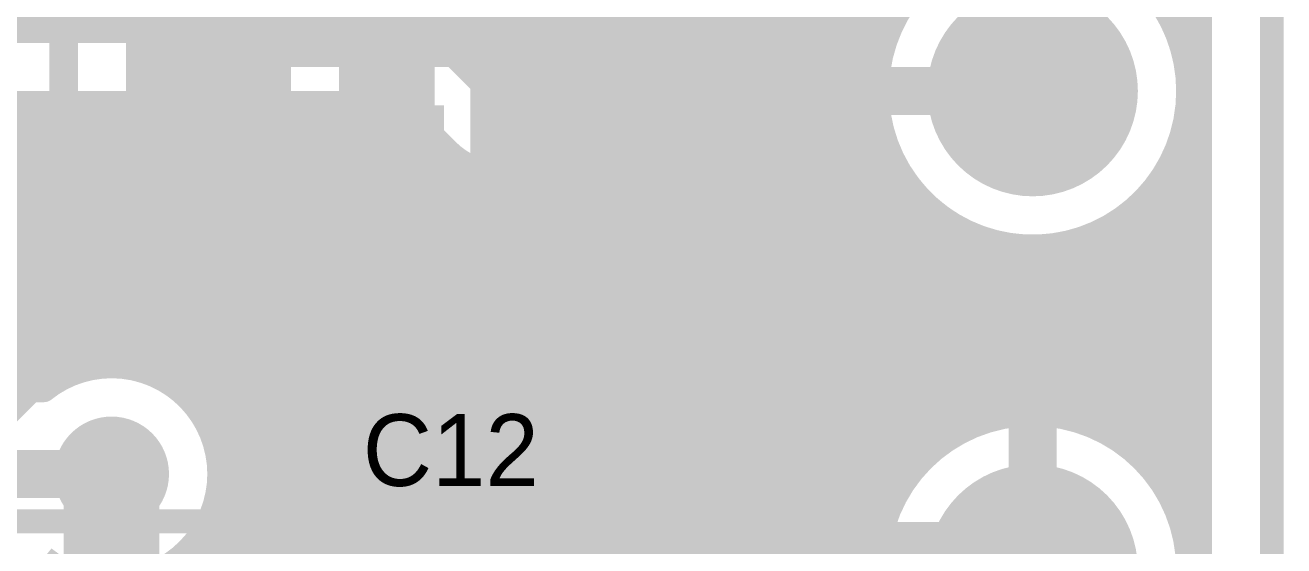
# Model space of a CAD drawing. Header units: millimetres. Extents: x 1.9 to 5.81, y 3 to 5.61.
# Drawn here: x 5.279 to 5.805, y 3.91 to 4.127 of the extents above; entities that cross this region are included whole.
import ezdxf

# ---------------------------------------------------------------- set-up
doc = ezdxf.new("R2010")
doc.units = ezdxf.units.MM
doc.header["$MEASUREMENT"] = 0
for name, color, linetype in [('BottomLayer', 5, 'Continuous'), ('BottomSolder', 6, 'Continuous'), ('KeepOutLayer', 6, 'Continuous'), ('MultiLayer', 9, 'Continuous'), ('TopLayer', 1, 'Continuous'), ('TopOverlay', 2, 'Continuous'), ('TopPaste', 8, 'Continuous'), ('TopSolder', 216, 'Continuous')]:
    doc.layers.add(name, color=color, linetype=linetype)

msp = doc.modelspace()

# ---------------------------------------------------------------- linework, layer by layer
at = {"layer": 'BottomLayer'}
for points, const_width in [([(5.77, 3.16423), (5.77, 5.43577)], 0.01), ([(5.77, 3.16423), (5.77, 5.43577)], 0.01), ([(5.76, 4.125), (5.76, 4.275)], 0.01), ([(5.12, 4.13), (5.45, 4.13)], 0.02), ([(5.45, 4.13), (5.48, 4.1)], 0.02), ([(5.75766, 4.13), (5.77, 4.13)], 0.01), ([(5.76185, 4.12), (5.77, 4.12)], 0.01), ([(5.76423, 4.11), (5.77, 4.11)], 0.01), ([(5.48, 4.1), (5.7, 4.1)], 0.02), ([(5.765, 4.1), (5.77, 4.1)], 0.01), ([(5.18182, 4.095), (5.4355, 4.095)], 0.01), ([(5.28, 3.975), (5.28, 4.095)], 0.01), ([(5.29, 3.97742), (5.29, 4.095)], 0.01), ([(5.3, 3.98243), (5.3, 4.095)], 0.01), ([(5.31, 3.98472), (5.31, 4.095)], 0.01), ([(5.32, 3.98472), (5.32, 4.095)], 0.01), ([(5.33, 3.98243), (5.33, 4.095)], 0.01), ([(5.34, 3.97742), (5.34, 4.095)], 0.01), ([(5.35, 3.96828), (5.35, 4.095)], 0.01), ([(5.36, 3.94), (5.36, 4.095)], 0.01), ([(5.37, 3.735), (5.37, 4.095)], 0.01), ([(5.38, 3.735), (5.38, 4.095)], 0.01), ([(5.39, 3.735), (5.39, 4.095)], 0.01), ([(5.4, 3.735), (5.4, 4.095)], 0.01), ([(5.41, 3.735), (5.41, 4.095)], 0.01), ([(5.42, 3.735), (5.42, 4.095)], 0.01), ([(5.43, 3.735), (5.43, 4.095)], 0.01), ([(5.4355, 4.095), (5.45521, 4.07529)], 0.01), ([(5.18362, 4.09), (5.4405, 4.09)], 0.01), ([(5.44, 3.735), (5.44, 4.0905)], 0.01), ([(5.76423, 4.09), (5.77, 4.09)], 0.01), ([(5.185, 4.08), (5.4505, 4.08)], 0.01), ([(5.45, 3.735), (5.45, 4.0805)], 0.01), ([(5.76185, 4.08), (5.77, 4.08)], 0.01), ([(5.76, 3.925), (5.76, 4.075)], 0.01), ([(5.185, 4.07), (5.46197, 4.07)], 0.01), ([(5.46, 3.735), (5.46, 4.07128)], 0.01), ([(5.75766, 4.07), (5.77, 4.07)], 0.01), ([(5.47, 3.735), (5.47, 4.06646)], 0.01), ([(5.48, 4.065), (5.64523, 4.065)], 0.01), ([(5.48, 3.735), (5.48, 4.065)], 0.01), ([(5.49, 3.735), (5.49, 4.065)], 0.01), ([(5.5, 3.735), (5.5, 4.065)], 0.01), ([(5.51, 3.735), (5.51, 4.065)], 0.01), ([(5.52, 3.735), (5.52, 4.065)], 0.01), ([(5.53, 3.735), (5.53, 4.065)], 0.01), ([(5.54, 3.735), (5.54, 4.065)], 0.01), ([(5.55, 3.735), (5.55, 4.065)], 0.01), ([(5.56, 3.735), (5.56, 4.065)], 0.01), ([(5.57, 3.735), (5.57, 4.065)], 0.01), ([(5.58, 3.735), (5.58, 4.065)], 0.01), ([(5.59, 3.735), (5.59, 4.065)], 0.01), ([(5.6, 3.735), (5.6, 4.065)], 0.01), ([(5.61, 3.735), (5.61, 4.065)], 0.01), ([(5.62, 3.735), (5.62, 4.065)], 0.01), ([(5.63, 3.735), (5.63, 4.065)], 0.01), ([(5.64, 3.925), (5.64, 4.065)], 0.01), ([(5.185, 4.06), (5.64877, 4.06)], 0.01), ([(5.65, 3.94153), (5.65, 4.05847)], 0.01), ([(5.75, 3.94153), (5.75, 4.05847)], 0.01), ([(5.75123, 4.06), (5.77, 4.06)], 0.01), ([(5.195, 4.05), (5.65847, 4.05)], 0.01), ([(5.66, 3.95123), (5.66, 4.04877)], 0.01), ([(5.74, 3.95123), (5.74, 4.04877)], 0.01), ([(5.74153, 4.05), (5.77, 4.05)], 0.01), ([(5.67, 3.95766), (5.67, 4.04234)], 0.01), ([(5.73, 3.95766), (5.73, 4.04234)], 0.01), ([(5.195, 4.04), (5.675, 4.04)], 0.01), ([(5.68, 3.96185), (5.68, 4.03815)], 0.01), ([(5.69, 3.96423), (5.69, 4.03577)], 0.01), ([(5.71, 3.96423), (5.71, 4.03577)], 0.01), ([(5.72, 3.96185), (5.72, 4.03815)], 0.01), ([(5.725, 4.04), (5.77, 4.04)], 0.01), ([(5.7, 3.965), (5.7, 4.035)], 0.01), ([(5.195, 4.03), (5.77, 4.03)], 0.01), ([(5.195, 4.02), (5.77, 4.02)], 0.01), ([(5.1995, 4.01), (5.77, 4.01)], 0.01), ([(5.2095, 4), (5.77, 4)], 0.01), ([(5.2195, 3.99), (5.77, 3.99)], 0.01), ([(5.2295, 3.98), (5.29438, 3.98)], 0.01), ([(5.33562, 3.98), (5.77, 3.98)], 0.01), ([(5.2345, 3.975), (5.28672, 3.975)], 0.01), ([(5.34854, 3.97), (5.77, 3.97)], 0.01), ([(5.7, 3.9), (5.7, 3.96)], 0.02), ([(5.35531, 3.96), (5.675, 3.96)], 0.01), ([(5.725, 3.96), (5.77, 3.96)], 0.01), ([(5.35887, 3.95), (5.65847, 3.95)], 0.01), ([(5.74153, 3.95), (5.77, 3.95)], 0.01), ([(5.22, 3.94), (5.315, 3.94)], 0.02), ([(5.36, 3.94), (5.64877, 3.94)], 0.01), ([(5.36, 3.735), (5.36, 3.94)], 0.01), ([(5.75123, 3.94), (5.77, 3.94)], 0.01), ([(5.35887, 3.93), (5.64234, 3.93)], 0.01), ([(5.75766, 3.93), (5.77, 3.93)], 0.01), ([(5.35531, 3.92), (5.63815, 3.92)], 0.01), ([(5.76185, 3.92), (5.77, 3.92)], 0.01), ([(5.34854, 3.91), (5.63577, 3.91)], 0.01), ([(5.35, 3.735), (5.35, 3.91172)], 0.01), ([(5.76423, 3.91), (5.77, 3.91)], 0.01)]:
    msp.add_lwpolyline(points, dxfattribs=dict(at, const_width=const_width))
at = {"layer": 'BottomLayer', "const_width": 0.01}
for points in [[(5.64523, 4.135, -0.749601), (5.765, 4.1)], [(5.765, 4.1, -0.749601), (5.64523, 4.065)], [(5.48, 4.065, -0.199364), (5.45521, 4.07529)], [(5.48, 4.065, -0.198912), (5.45525, 4.07525)], [(5.28672, 3.975, -0.630602), (5.36, 3.94)], [(5.36, 3.94, -0.630602), (5.28672, 3.905)]]:
    msp.add_lwpolyline(points, format="xyb", dxfattribs=at)
at = {"layer": 'BottomLayer'}
for points, const_width in [([(5.445, 4.13, 1), (5.455, 4.13, 1)], 0.01), ([(5.445, 4.13, 1), (5.455, 4.13, 1)], 0.01), ([(5.68, 4.1, 1), (5.72, 4.1, 1)], 0.04), ([(5.75516, 4.13, 1), (5.76016, 4.13, 1)], 0.005), ([(5.7675, 4.13, 1), (5.7725, 4.13, 1)], 0.005), ([(5.7575, 4.125, 1), (5.7625, 4.125, 1)], 0.005), ([(5.75935, 4.12, 1), (5.76435, 4.12, 1)], 0.005), ([(5.7675, 4.12, 1), (5.7725, 4.12, 1)], 0.005), ([(5.76173, 4.11, 1), (5.76673, 4.11, 1)], 0.005), ([(5.7675, 4.11, 1), (5.7725, 4.11, 1)], 0.005), ([(5.475, 4.1, 1), (5.485, 4.1, 1)], 0.01), ([(5.475, 4.1, 1), (5.485, 4.1, 1)], 0.01), ([(5.695, 4.1, 1), (5.705, 4.1, 1)], 0.01), ([(5.7625, 4.1, 1), (5.7675, 4.1, 1)], 0.005), ([(5.7625, 4.1, 1), (5.7675, 4.1, 1)], 0.005), ([(5.7625, 4.1, 1), (5.7675, 4.1, 1)], 0.005), ([(5.7675, 4.1, 1), (5.7725, 4.1, 1)], 0.005), ([(5.2775, 4.095, 1), (5.2825, 4.095, 1)], 0.005), ([(5.2875, 4.095, 1), (5.2925, 4.095, 1)], 0.005), ([(5.2975, 4.095, 1), (5.3025, 4.095, 1)], 0.005), ([(5.3075, 4.095, 1), (5.3125, 4.095, 1)], 0.005), ([(5.3175, 4.095, 1), (5.3225, 4.095, 1)], 0.005), ([(5.3275, 4.095, 1), (5.3325, 4.095, 1)], 0.005), ([(5.3375, 4.095, 1), (5.3425, 4.095, 1)], 0.005), ([(5.3475, 4.095, 1), (5.3525, 4.095, 1)], 0.005), ([(5.3575, 4.095, 1), (5.3625, 4.095, 1)], 0.005), ([(5.3675, 4.095, 1), (5.3725, 4.095, 1)], 0.005), ([(5.3775, 4.095, 1), (5.3825, 4.095, 1)], 0.005), ([(5.3875, 4.095, 1), (5.3925, 4.095, 1)], 0.005), ([(5.3975, 4.095, 1), (5.4025, 4.095, 1)], 0.005), ([(5.4075, 4.095, 1), (5.4125, 4.095, 1)], 0.005), ([(5.4175, 4.095, 1), (5.4225, 4.095, 1)], 0.005), ([(5.4275, 4.095, 1), (5.4325, 4.095, 1)], 0.005), ([(5.433, 4.095, 1), (5.438, 4.095, 1)], 0.005), ([(5.433, 4.095, 1), (5.438, 4.095, 1)], 0.005), ([(5.4375, 4.0905, 1), (5.4425, 4.0905, 1)], 0.005), ([(5.438, 4.09, 1), (5.443, 4.09, 1)], 0.005), ([(5.76173, 4.09, 1), (5.76673, 4.09, 1)], 0.005), ([(5.7675, 4.09, 1), (5.7725, 4.09, 1)], 0.005), ([(5.4475, 4.0805, 1), (5.4525, 4.0805, 1)], 0.005), ([(5.448, 4.08, 1), (5.453, 4.08, 1)], 0.005), ([(5.75935, 4.08, 1), (5.76435, 4.08, 1)], 0.005), ([(5.7675, 4.08, 1), (5.7725, 4.08, 1)], 0.005), ([(5.45271, 4.07529, 1), (5.45771, 4.07529, 1)], 0.005), ([(5.45271, 4.07529, 1), (5.45771, 4.07529, 1)], 0.005), ([(5.45275, 4.07525, 1), (5.45775, 4.07525, 1)], 0.005), ([(5.7575, 4.075, 1), (5.7625, 4.075, 1)], 0.005), ([(5.4575, 4.07128, 1), (5.4625, 4.07128, 1)], 0.005), ([(5.45947, 4.07, 1), (5.46447, 4.07, 1)], 0.005), ([(5.75516, 4.07, 1), (5.76016, 4.07, 1)], 0.005), ([(5.7675, 4.07, 1), (5.7725, 4.07, 1)], 0.005), ([(5.4675, 4.06646, 1), (5.4725, 4.06646, 1)], 0.005), ([(5.4775, 4.065, 1), (5.4825, 4.065, 1)], 0.005), ([(5.4775, 4.065, 1), (5.4825, 4.065, 1)], 0.005), ([(5.4775, 4.065, 1), (5.4825, 4.065, 1)], 0.005), ([(5.4775, 4.065, 1), (5.4825, 4.065, 1)], 0.005), ([(5.4875, 4.065, 1), (5.4925, 4.065, 1)], 0.005), ([(5.4975, 4.065, 1), (5.5025, 4.065, 1)], 0.005), ([(5.5075, 4.065, 1), (5.5125, 4.065, 1)], 0.005), ([(5.5175, 4.065, 1), (5.5225, 4.065, 1)], 0.005), ([(5.5275, 4.065, 1), (5.5325, 4.065, 1)], 0.005), ([(5.5375, 4.065, 1), (5.5425, 4.065, 1)], 0.005), ([(5.5475, 4.065, 1), (5.5525, 4.065, 1)], 0.005), ([(5.5575, 4.065, 1), (5.5625, 4.065, 1)], 0.005), ([(5.5675, 4.065, 1), (5.5725, 4.065, 1)], 0.005), ([(5.5775, 4.065, 1), (5.5825, 4.065, 1)], 0.005), ([(5.5875, 4.065, 1), (5.5925, 4.065, 1)], 0.005), ([(5.5975, 4.065, 1), (5.6025, 4.065, 1)], 0.005), ([(5.6075, 4.065, 1), (5.6125, 4.065, 1)], 0.005), ([(5.6175, 4.065, 1), (5.6225, 4.065, 1)], 0.005), ([(5.6275, 4.065, 1), (5.6325, 4.065, 1)], 0.005), ([(5.6375, 4.065, 1), (5.6425, 4.065, 1)], 0.005), ([(5.64273, 4.065, 1), (5.64773, 4.065, 1)], 0.005), ([(5.64273, 4.065, 1), (5.64773, 4.065, 1)], 0.005), ([(5.64627, 4.06, 1), (5.65127, 4.06, 1)], 0.005), ([(5.6475, 4.05847, 1), (5.6525, 4.05847, 1)], 0.005), ([(5.7475, 4.05847, 1), (5.7525, 4.05847, 1)], 0.005), ([(5.74873, 4.06, 1), (5.75373, 4.06, 1)], 0.005), ([(5.7675, 4.06, 1), (5.7725, 4.06, 1)], 0.005), ([(5.65597, 4.05, 1), (5.66097, 4.05, 1)], 0.005), ([(5.6575, 4.04877, 1), (5.6625, 4.04877, 1)], 0.005), ([(5.7375, 4.04877, 1), (5.7425, 4.04877, 1)], 0.005), ([(5.73903, 4.05, 1), (5.74403, 4.05, 1)], 0.005), ([(5.7675, 4.05, 1), (5.7725, 4.05, 1)], 0.005), ([(5.6675, 4.04234, 1), (5.6725, 4.04234, 1)], 0.005), ([(5.7275, 4.04234, 1), (5.7325, 4.04234, 1)], 0.005), ([(5.6725, 4.04, 1), (5.6775, 4.04, 1)], 0.005), ([(5.6775, 4.03815, 1), (5.6825, 4.03815, 1)], 0.005), ([(5.6875, 4.03577, 1), (5.6925, 4.03577, 1)], 0.005), ([(5.7075, 4.03577, 1), (5.7125, 4.03577, 1)], 0.005), ([(5.7175, 4.03815, 1), (5.7225, 4.03815, 1)], 0.005), ([(5.7225, 4.04, 1), (5.7275, 4.04, 1)], 0.005), ([(5.7675, 4.04, 1), (5.7725, 4.04, 1)], 0.005), ([(5.6975, 4.035, 1), (5.7025, 4.035, 1)], 0.005), ([(5.7675, 4.03, 1), (5.7725, 4.03, 1)], 0.005), ([(5.7675, 4.02, 1), (5.7725, 4.02, 1)], 0.005), ([(5.7675, 4.01, 1), (5.7725, 4.01, 1)], 0.005), ([(5.7675, 4, 1), (5.7725, 4, 1)], 0.005), ([(5.7675, 3.99, 1), (5.7725, 3.99, 1)], 0.005), ([(5.3075, 3.98472, 1), (5.3125, 3.98472, 1)], 0.005), ([(5.3175, 3.98472, 1), (5.3225, 3.98472, 1)], 0.005), ([(5.29188, 3.98, 1), (5.29688, 3.98, 1)], 0.005), ([(5.2975, 3.98243, 1), (5.3025, 3.98243, 1)], 0.005), ([(5.3275, 3.98243, 1), (5.3325, 3.98243, 1)], 0.005), ([(5.33312, 3.98, 1), (5.33812, 3.98, 1)], 0.005), ([(5.7675, 3.98, 1), (5.7725, 3.98, 1)], 0.005), ([(5.2775, 3.975, 1), (5.2825, 3.975, 1)], 0.005), ([(5.28422, 3.975, 1), (5.28922, 3.975, 1)], 0.005), ([(5.28422, 3.975, 1), (5.28922, 3.975, 1)], 0.005), ([(5.2875, 3.97742, 1), (5.2925, 3.97742, 1)], 0.005), ([(5.3375, 3.97742, 1), (5.3425, 3.97742, 1)], 0.005), ([(5.34604, 3.97, 1), (5.35104, 3.97, 1)], 0.005), ([(5.3475, 3.96828, 1), (5.3525, 3.96828, 1)], 0.005), ([(5.7675, 3.97, 1), (5.7725, 3.97, 1)], 0.005), ([(5.765, 3.9, 1), (5.635, 3.9, 1)], 0.01), ([(5.6875, 3.96423, 1), (5.6925, 3.96423, 1)], 0.005), ([(5.695, 3.96, 1), (5.705, 3.96, 1)], 0.01), ([(5.6975, 3.965, 1), (5.7025, 3.965, 1)], 0.005), ([(5.7075, 3.96423, 1), (5.7125, 3.96423, 1)], 0.005), ([(5.35281, 3.96, 1), (5.35781, 3.96, 1)], 0.005), ([(5.6675, 3.95766, 1), (5.6725, 3.95766, 1)], 0.005), ([(5.6725, 3.96, 1), (5.6775, 3.96, 1)], 0.005), ([(5.6775, 3.96185, 1), (5.6825, 3.96185, 1)], 0.005), ([(5.7175, 3.96185, 1), (5.7225, 3.96185, 1)], 0.005), ([(5.7225, 3.96, 1), (5.7275, 3.96, 1)], 0.005), ([(5.7275, 3.95766, 1), (5.7325, 3.95766, 1)], 0.005), ([(5.7675, 3.96, 1), (5.7725, 3.96, 1)], 0.005), ([(5.305, 3.94, 1), (5.325, 3.94, 1)], 0.02), ([(5.35637, 3.95, 1), (5.36137, 3.95, 1)], 0.005), ([(5.65597, 3.95, 1), (5.66097, 3.95, 1)], 0.005), ([(5.6575, 3.95123, 1), (5.6625, 3.95123, 1)], 0.005), ([(5.7375, 3.95123, 1), (5.7425, 3.95123, 1)], 0.005), ([(5.73903, 3.95, 1), (5.74403, 3.95, 1)], 0.005), ([(5.7675, 3.95, 1), (5.7725, 3.95, 1)], 0.005), ([(5.31, 3.94, 1), (5.32, 3.94, 1)], 0.01), ([(5.6475, 3.94153, 1), (5.6525, 3.94153, 1)], 0.005), ([(5.7475, 3.94153, 1), (5.7525, 3.94153, 1)], 0.005), ([(5.3575, 3.94, 1), (5.3625, 3.94, 1)], 0.005), ([(5.3575, 3.94, 1), (5.3625, 3.94, 1)], 0.005), ([(5.3575, 3.94, 1), (5.3625, 3.94, 1)], 0.005), ([(5.3575, 3.94, 1), (5.3625, 3.94, 1)], 0.005), ([(5.3575, 3.94, 1), (5.3625, 3.94, 1)], 0.005), ([(5.64627, 3.94, 1), (5.65127, 3.94, 1)], 0.005), ([(5.74873, 3.94, 1), (5.75373, 3.94, 1)], 0.005), ([(5.7675, 3.94, 1), (5.7725, 3.94, 1)], 0.005), ([(5.68, 3.9, 1), (5.72, 3.9, 1)], 0.04), ([(5.35637, 3.93, 1), (5.36137, 3.93, 1)], 0.005), ([(5.63984, 3.93, 1), (5.64484, 3.93, 1)], 0.005), ([(5.75516, 3.93, 1), (5.76016, 3.93, 1)], 0.005), ([(5.7675, 3.93, 1), (5.7725, 3.93, 1)], 0.005), ([(5.35281, 3.92, 1), (5.35781, 3.92, 1)], 0.005), ([(5.63565, 3.92, 1), (5.64065, 3.92, 1)], 0.005), ([(5.6375, 3.925, 1), (5.6425, 3.925, 1)], 0.005), ([(5.7575, 3.925, 1), (5.7625, 3.925, 1)], 0.005), ([(5.75935, 3.92, 1), (5.76435, 3.92, 1)], 0.005), ([(5.7675, 3.92, 1), (5.7725, 3.92, 1)], 0.005), ([(5.34604, 3.91, 1), (5.35104, 3.91, 1)], 0.005), ([(5.3475, 3.91172, 1), (5.3525, 3.91172, 1)], 0.005), ([(5.63327, 3.91, 1), (5.63827, 3.91, 1)], 0.005), ([(5.76173, 3.91, 1), (5.76673, 3.91, 1)], 0.005), ([(5.7675, 3.91, 1), (5.7725, 3.91, 1)], 0.005)]:
    msp.add_lwpolyline(points, format="xyb", close=True, dxfattribs=dict(at, const_width=const_width))
at = {"layer": 'BottomSolder'}
for points, const_width in [([(5.678, 4.1, 1), (5.722, 4.1, 1)], 0.044), ([(5.678, 4.1, 1), (5.722, 4.1, 1)], 0.044), ([(5.303, 3.94, 1), (5.327, 3.94, 1)], 0.024), ([(5.303, 3.94, 1), (5.327, 3.94, 1)], 0.024), ([(5.678, 3.9, 1), (5.722, 3.9, 1)], 0.044), ([(5.678, 3.9, 1), (5.722, 3.9, 1)], 0.044)]:
    msp.add_lwpolyline(points, format="xyb", close=True, dxfattribs=dict(at, const_width=const_width))
at = {"layer": 'KeepOutLayer', "const_width": 0.01}
msp.add_lwpolyline([(5.8, 3), (5.8, 5.6)], dxfattribs=at)
at = {"layer": 'MultiLayer'}
for points, const_width in [([(5.68, 4.1, 1), (5.72, 4.1, 1)], 0.04), ([(5.305, 3.94, 1), (5.325, 3.94, 1)], 0.02), ([(5.68, 3.9, 1), (5.72, 3.9, 1)], 0.04)]:
    msp.add_lwpolyline(points, format="xyb", close=True, dxfattribs=dict(at, const_width=const_width))
at = {"layer": 'TopLayer'}
for points, const_width in [([(5.48, 3.925), (5.48, 5.57)], 0.01), ([(5.49, 3.64384), (5.49, 5.57)], 0.01), ([(5.5, 3.63384), (5.5, 5.57)], 0.01), ([(5.51, 3.62384), (5.51, 5.57)], 0.01), ([(5.52, 3.60781), (5.52, 5.57)], 0.01), ([(5.53, 3.03), (5.53, 5.57)], 0.01), ([(5.54, 3.03), (5.54, 5.57)], 0.01), ([(5.55, 3.03), (5.55, 5.57)], 0.01), ([(5.56, 3.03), (5.56, 5.57)], 0.01), ([(5.57, 3.03), (5.57, 5.57)], 0.01), ([(5.58, 3.03), (5.58, 5.57)], 0.01), ([(5.59, 3.03), (5.59, 5.57)], 0.01), ([(5.6, 3.03), (5.6, 5.57)], 0.01), ([(5.61, 3.13041), (5.61, 5.46959)], 0.01), ([(5.62, 3.15123), (5.62, 5.44877)], 0.01), ([(5.63, 3.16423), (5.63, 5.43577)], 0.01), ([(5.77, 3.16423), (5.77, 5.43577)], 0.01), ([(5.77, 3.16423), (5.77, 5.43577)], 0.01), ([(5.37, 3.93), (5.37, 5.06592)], 0.01), ([(5.38, 3.92854), (5.38, 5.065)], 0.01), ([(5.36, 3.94), (5.36, 5.05757)], 0.01), ([(5.35, 3.96828), (5.35, 5.04757)], 0.01), ([(5.34, 3.97742), (5.34, 5.03757)], 0.01), ([(5.33, 3.98243), (5.33, 5.02757)], 0.01), ([(5.43, 4.05), (5.43, 4.95)], 0.04), ([(5.295, 3.99), (5.295, 4.59)], 0.012), ([(5.326, 3.99), (5.326, 4.59)], 0.01), ([(5.39, 4.115), (5.39, 4.285)], 0.01), ([(5.4, 4.115), (5.4, 4.285)], 0.01), ([(5.41, 4.115), (5.41, 4.285)], 0.01), ([(5.42, 4.115), (5.42, 4.285)], 0.01), ([(5.43, 4.115), (5.43, 4.285)], 0.01), ([(5.44, 4.115), (5.44, 4.285)], 0.01), ([(5.45, 4.115), (5.45, 4.285)], 0.01), ([(5.46, 4.115), (5.46, 4.285)], 0.01), ([(5.47, 4.115), (5.47, 4.285)], 0.01), ([(5.64, 4.125), (5.64, 4.275)], 0.01), ([(5.76, 4.125), (5.76, 4.275)], 0.01), ([(5.7, 4.1), (5.7, 4.18)], 0.02), ([(5.326, 4.13), (5.64234, 4.13)], 0.01), ([(5.75766, 4.13), (5.77, 4.13)], 0.01), ([(5.326, 4.12), (5.63815, 4.12)], 0.01), ([(5.76185, 4.12), (5.77, 4.12)], 0.01), ([(5.385, 4.115), (5.475, 4.115)], 0.01), ([(5.385, 3.985), (5.385, 4.115)], 0.01), ([(5.43, 4.05), (5.43, 4.11)], 0.02), ([(5.475, 3.985), (5.475, 4.115)], 0.01), ([(5.326, 4.11), (5.385, 4.11)], 0.01), ([(5.475, 4.11), (5.63577, 4.11)], 0.01), ([(5.76423, 4.11), (5.77, 4.11)], 0.01), ([(5.326, 4.1), (5.385, 4.1)], 0.01), ([(5.475, 4.1), (5.635, 4.1)], 0.01), ([(5.765, 4.1), (5.77, 4.1)], 0.01), ([(5.326, 4.09), (5.385, 4.09)], 0.01), ([(5.475, 4.09), (5.63577, 4.09)], 0.01), ([(5.76423, 4.09), (5.77, 4.09)], 0.01), ([(5.326, 4.08), (5.385, 4.08)], 0.01), ([(5.475, 4.08), (5.63815, 4.08)], 0.01), ([(5.76185, 4.08), (5.77, 4.08)], 0.01), ([(5.64, 3.925), (5.64, 4.075)], 0.01), ([(5.76, 3.925), (5.76, 4.075)], 0.01), ([(5.326, 4.07), (5.385, 4.07)], 0.01), ([(5.475, 4.07), (5.64234, 4.07)], 0.01), ([(5.75766, 4.07), (5.77, 4.07)], 0.01), ([(5.326, 4.06), (5.385, 4.06)], 0.01), ([(5.475, 4.06), (5.64877, 4.06)], 0.01), ([(5.65, 3.94153), (5.65, 4.05847)], 0.01), ([(5.75, 3.94153), (5.75, 4.05847)], 0.01), ([(5.75123, 4.06), (5.77, 4.06)], 0.01), ([(5.39, 4.05), (5.43, 4.05)], 0.02), ([(5.43, 4.05), (5.47, 4.05)], 0.02), ([(5.43, 3.99), (5.43, 4.05)], 0.02), ([(5.326, 4.05), (5.385, 4.05)], 0.01), ([(5.475, 4.05), (5.65847, 4.05)], 0.01), ([(5.66, 3.95123), (5.66, 4.04877)], 0.01), ([(5.74, 3.95123), (5.74, 4.04877)], 0.01), ([(5.74153, 4.05), (5.77, 4.05)], 0.01), ([(5.43, 4.03), (5.56, 3.9)], 0.04), ([(5.67, 3.95766), (5.67, 4.04234)], 0.01), ([(5.73, 3.95766), (5.73, 4.04234)], 0.01), ([(5.326, 4.04), (5.385, 4.04)], 0.01), ([(5.475, 4.04), (5.675, 4.04)], 0.01), ([(5.68, 3.96185), (5.68, 4.03815)], 0.01), ([(5.69, 3.96423), (5.69, 4.03577)], 0.01), ([(5.71, 3.96423), (5.71, 4.03577)], 0.01), ([(5.72, 3.96185), (5.72, 4.03815)], 0.01), ([(5.725, 4.04), (5.77, 4.04)], 0.01), ([(5.7, 3.965), (5.7, 4.035)], 0.01), ([(5.326, 4.03), (5.385, 4.03)], 0.01), ([(5.475, 4.03), (5.77, 4.03)], 0.01), ([(5.326, 4.02), (5.385, 4.02)], 0.01), ([(5.475, 4.02), (5.77, 4.02)], 0.01), ([(5.326, 4.01), (5.385, 4.01)], 0.01), ([(5.475, 4.01), (5.77, 4.01)], 0.01), ([(5.326, 4), (5.385, 4)], 0.01), ([(5.475, 4), (5.77, 4)], 0.01), ([(5.245, 3.94), (5.295, 3.99)], 0.012), ([(5.326, 3.99), (5.385, 3.99)], 0.01), ([(5.475, 3.99), (5.77, 3.99)], 0.01), ([(5.385, 3.985), (5.475, 3.985)], 0.01), ([(5.39, 3.92372), (5.39, 3.985)], 0.01), ([(5.4, 3.925), (5.4, 3.985)], 0.01), ([(5.41, 3.925), (5.41, 3.985)], 0.01), ([(5.42, 3.925), (5.42, 3.985)], 0.01), ([(5.43, 3.925), (5.43, 3.985)], 0.01), ([(5.44, 3.925), (5.44, 3.985)], 0.01), ([(5.45, 3.925), (5.45, 3.985)], 0.01), ([(5.46, 3.925), (5.46, 3.985)], 0.01), ([(5.47, 3.925), (5.47, 3.985)], 0.01), ([(5.33562, 3.98), (5.77, 3.98)], 0.01), ([(5.34854, 3.97), (5.77, 3.97)], 0.01), ([(5.7, 3.9), (5.7, 3.96)], 0.02), ([(5.35531, 3.96), (5.675, 3.96)], 0.01), ([(5.725, 3.96), (5.77, 3.96)], 0.01), ([(5.315, 3.88), (5.315, 3.94)], 0.04), ([(5.35887, 3.95), (5.65847, 3.95)], 0.01), ([(5.74153, 3.95), (5.77, 3.95)], 0.01), ([(5.36, 3.94), (5.64877, 3.94)], 0.01), ([(5.36, 3.92854), (5.36, 3.94)], 0.01), ([(5.36, 3.92854), (5.36, 3.94)], 0.01), ([(5.75123, 3.94), (5.77, 3.94)], 0.01), ([(5.36, 3.93), (5.37, 3.93)], 0.01), ([(5.37, 3.93), (5.64234, 3.93)], 0.01), ([(5.75766, 3.93), (5.77, 3.93)], 0.01), ([(5.395, 3.925), (5.485, 3.925)], 0.01), ([(5.395, 3.91949), (5.395, 3.925)], 0.01), ([(5.485, 3.865), (5.485, 3.925)], 0.01), ([(5.485, 3.92), (5.63815, 3.92)], 0.01), ([(5.76185, 3.92), (5.77, 3.92)], 0.01), ([(5.48, 3.82), (5.56, 3.9)], 0.04), ([(5.565, 3.9), (5.7, 3.9)], 0.04), ([(5.485, 3.91), (5.63577, 3.91)], 0.01), ([(5.76423, 3.91), (5.77, 3.91)], 0.01)]:
    msp.add_lwpolyline(points, dxfattribs=dict(at, const_width=const_width))
at = {"layer": 'TopLayer', "const_width": 0.01}
for points in [[(5.765, 4.1, -1.513516), (5.655, 4.1469)], [(5.745, 4.1469, -0.204302), (5.765, 4.1)], [(5.326, 3.99, -0.050477), (5.32537, 3.98379)], [(5.326, 3.99, -0.050477), (5.32537, 3.98379)], [(5.32537, 3.98379, -0.347626), (5.36, 3.94)], [(5.32537, 3.98379, -0.347626), (5.36, 3.94)], [(5.36, 3.92854, -0.2782), (5.395, 3.91949)], [(5.395, 3.91949, -0.041761), (5.39872, 3.915)]]:
    msp.add_lwpolyline(points, format="xyb", dxfattribs=at)
at = {"layer": 'TopLayer'}
for points, const_width in [([(5.68, 4.1, 1), (5.72, 4.1, 1)], 0.04), ([(5.3235, 4.13, 1), (5.3285, 4.13, 1)], 0.005), ([(5.63984, 4.13, 1), (5.64484, 4.13, 1)], 0.005), ([(5.75516, 4.13, 1), (5.76016, 4.13, 1)], 0.005), ([(5.7675, 4.13, 1), (5.7725, 4.13, 1)], 0.005), ([(5.3235, 4.12, 1), (5.3285, 4.12, 1)], 0.005), ([(5.63565, 4.12, 1), (5.64065, 4.12, 1)], 0.005), ([(5.6375, 4.125, 1), (5.6425, 4.125, 1)], 0.005), ([(5.7575, 4.125, 1), (5.7625, 4.125, 1)], 0.005), ([(5.75935, 4.12, 1), (5.76435, 4.12, 1)], 0.005), ([(5.7675, 4.12, 1), (5.7725, 4.12, 1)], 0.005), ([(5.3825, 4.115, 1), (5.3875, 4.115, 1)], 0.005), ([(5.3825, 4.115, 1), (5.3875, 4.115, 1)], 0.005), ([(5.3875, 4.115, 1), (5.3925, 4.115, 1)], 0.005), ([(5.3975, 4.115, 1), (5.4025, 4.115, 1)], 0.005), ([(5.4075, 4.115, 1), (5.4125, 4.115, 1)], 0.005), ([(5.4175, 4.115, 1), (5.4225, 4.115, 1)], 0.005), ([(5.425, 4.11, 1), (5.435, 4.11, 1)], 0.01), ([(5.4275, 4.115, 1), (5.4325, 4.115, 1)], 0.005), ([(5.4375, 4.115, 1), (5.4425, 4.115, 1)], 0.005), ([(5.4475, 4.115, 1), (5.4525, 4.115, 1)], 0.005), ([(5.4575, 4.115, 1), (5.4625, 4.115, 1)], 0.005), ([(5.4675, 4.115, 1), (5.4725, 4.115, 1)], 0.005), ([(5.4725, 4.115, 1), (5.4775, 4.115, 1)], 0.005), ([(5.4725, 4.115, 1), (5.4775, 4.115, 1)], 0.005), ([(5.3235, 4.11, 1), (5.3285, 4.11, 1)], 0.005), ([(5.3825, 4.11, 1), (5.3875, 4.11, 1)], 0.005), ([(5.4725, 4.11, 1), (5.4775, 4.11, 1)], 0.005), ([(5.63327, 4.11, 1), (5.63827, 4.11, 1)], 0.005), ([(5.76173, 4.11, 1), (5.76673, 4.11, 1)], 0.005), ([(5.7675, 4.11, 1), (5.7725, 4.11, 1)], 0.005), ([(5.695, 4.1, 1), (5.705, 4.1, 1)], 0.01), ([(5.3235, 4.1, 1), (5.3285, 4.1, 1)], 0.005), ([(5.3825, 4.1, 1), (5.3875, 4.1, 1)], 0.005), ([(5.4725, 4.1, 1), (5.4775, 4.1, 1)], 0.005), ([(5.6325, 4.1, 1), (5.6375, 4.1, 1)], 0.005), ([(5.7625, 4.1, 1), (5.7675, 4.1, 1)], 0.005), ([(5.7625, 4.1, 1), (5.7675, 4.1, 1)], 0.005), ([(5.7625, 4.1, 1), (5.7675, 4.1, 1)], 0.005), ([(5.7675, 4.1, 1), (5.7725, 4.1, 1)], 0.005), ([(5.3235, 4.09, 1), (5.3285, 4.09, 1)], 0.005), ([(5.3825, 4.09, 1), (5.3875, 4.09, 1)], 0.005), ([(5.4725, 4.09, 1), (5.4775, 4.09, 1)], 0.005), ([(5.63327, 4.09, 1), (5.63827, 4.09, 1)], 0.005), ([(5.76173, 4.09, 1), (5.76673, 4.09, 1)], 0.005), ([(5.7675, 4.09, 1), (5.7725, 4.09, 1)], 0.005), ([(5.3235, 4.08, 1), (5.3285, 4.08, 1)], 0.005), ([(5.3825, 4.08, 1), (5.3875, 4.08, 1)], 0.005), ([(5.4725, 4.08, 1), (5.4775, 4.08, 1)], 0.005), ([(5.63565, 4.08, 1), (5.64065, 4.08, 1)], 0.005), ([(5.75935, 4.08, 1), (5.76435, 4.08, 1)], 0.005), ([(5.7675, 4.08, 1), (5.7725, 4.08, 1)], 0.005), ([(5.6375, 4.075, 1), (5.6425, 4.075, 1)], 0.005), ([(5.7575, 4.075, 1), (5.7625, 4.075, 1)], 0.005), ([(5.3235, 4.07, 1), (5.3285, 4.07, 1)], 0.005), ([(5.3825, 4.07, 1), (5.3875, 4.07, 1)], 0.005), ([(5.4725, 4.07, 1), (5.4775, 4.07, 1)], 0.005), ([(5.63984, 4.07, 1), (5.64484, 4.07, 1)], 0.005), ([(5.75516, 4.07, 1), (5.76016, 4.07, 1)], 0.005), ([(5.7675, 4.07, 1), (5.7725, 4.07, 1)], 0.005), ([(5.42, 4.05, 1), (5.44, 4.05, 1)], 0.02), ([(5.3235, 4.06, 1), (5.3285, 4.06, 1)], 0.005), ([(5.3825, 4.06, 1), (5.3875, 4.06, 1)], 0.005), ([(5.4725, 4.06, 1), (5.4775, 4.06, 1)], 0.005), ([(5.64627, 4.06, 1), (5.65127, 4.06, 1)], 0.005), ([(5.6475, 4.05847, 1), (5.6525, 4.05847, 1)], 0.005), ([(5.7475, 4.05847, 1), (5.7525, 4.05847, 1)], 0.005), ([(5.74873, 4.06, 1), (5.75373, 4.06, 1)], 0.005), ([(5.7675, 4.06, 1), (5.7725, 4.06, 1)], 0.005), ([(5.385, 4.05, 1), (5.395, 4.05, 1)], 0.01), ([(5.425, 4.05, 1), (5.435, 4.05, 1)], 0.01), ([(5.425, 4.05, 1), (5.435, 4.05, 1)], 0.01), ([(5.425, 4.05, 1), (5.435, 4.05, 1)], 0.01), ([(5.425, 4.05, 1), (5.435, 4.05, 1)], 0.01), ([(5.465, 4.05, 1), (5.475, 4.05, 1)], 0.01), ([(5.3235, 4.05, 1), (5.3285, 4.05, 1)], 0.005), ([(5.3825, 4.05, 1), (5.3875, 4.05, 1)], 0.005), ([(5.4725, 4.05, 1), (5.4775, 4.05, 1)], 0.005), ([(5.65597, 4.05, 1), (5.66097, 4.05, 1)], 0.005), ([(5.6575, 4.04877, 1), (5.6625, 4.04877, 1)], 0.005), ([(5.7375, 4.04877, 1), (5.7425, 4.04877, 1)], 0.005), ([(5.73903, 4.05, 1), (5.74403, 4.05, 1)], 0.005), ([(5.7675, 4.05, 1), (5.7725, 4.05, 1)], 0.005), ([(5.42, 4.03, 1), (5.44, 4.03, 1)], 0.02), ([(5.6675, 4.04234, 1), (5.6725, 4.04234, 1)], 0.005), ([(5.7275, 4.04234, 1), (5.7325, 4.04234, 1)], 0.005), ([(5.3235, 4.04, 1), (5.3285, 4.04, 1)], 0.005), ([(5.3825, 4.04, 1), (5.3875, 4.04, 1)], 0.005), ([(5.4725, 4.04, 1), (5.4775, 4.04, 1)], 0.005), ([(5.6725, 4.04, 1), (5.6775, 4.04, 1)], 0.005), ([(5.6775, 4.03815, 1), (5.6825, 4.03815, 1)], 0.005), ([(5.6875, 4.03577, 1), (5.6925, 4.03577, 1)], 0.005), ([(5.7075, 4.03577, 1), (5.7125, 4.03577, 1)], 0.005), ([(5.7175, 4.03815, 1), (5.7225, 4.03815, 1)], 0.005), ([(5.7225, 4.04, 1), (5.7275, 4.04, 1)], 0.005), ([(5.7675, 4.04, 1), (5.7725, 4.04, 1)], 0.005), ([(5.6975, 4.035, 1), (5.7025, 4.035, 1)], 0.005), ([(5.3235, 4.03, 1), (5.3285, 4.03, 1)], 0.005), ([(5.3825, 4.03, 1), (5.3875, 4.03, 1)], 0.005), ([(5.4725, 4.03, 1), (5.4775, 4.03, 1)], 0.005), ([(5.7675, 4.03, 1), (5.7725, 4.03, 1)], 0.005), ([(5.3235, 4.02, 1), (5.3285, 4.02, 1)], 0.005), ([(5.3825, 4.02, 1), (5.3875, 4.02, 1)], 0.005), ([(5.4725, 4.02, 1), (5.4775, 4.02, 1)], 0.005), ([(5.7675, 4.02, 1), (5.7725, 4.02, 1)], 0.005), ([(5.3235, 4.01, 1), (5.3285, 4.01, 1)], 0.005), ([(5.3825, 4.01, 1), (5.3875, 4.01, 1)], 0.005), ([(5.4725, 4.01, 1), (5.4775, 4.01, 1)], 0.005), ([(5.7675, 4.01, 1), (5.7725, 4.01, 1)], 0.005), ([(5.3235, 4, 1), (5.3285, 4, 1)], 0.005), ([(5.3825, 4, 1), (5.3875, 4, 1)], 0.005), ([(5.4725, 4, 1), (5.4775, 4, 1)], 0.005), ([(5.7675, 4, 1), (5.7725, 4, 1)], 0.005), ([(5.425, 3.99, 1), (5.435, 3.99, 1)], 0.01), ([(5.292, 3.99, 1), (5.298, 3.99, 1)], 0.006), ([(5.292, 3.99, 1), (5.298, 3.99, 1)], 0.006), ([(5.3235, 3.99, 1), (5.3285, 3.99, 1)], 0.005), ([(5.3235, 3.99, 1), (5.3285, 3.99, 1)], 0.005), ([(5.3235, 3.99, 1), (5.3285, 3.99, 1)], 0.005), ([(5.3235, 3.99, 1), (5.3285, 3.99, 1)], 0.005), ([(5.3825, 3.99, 1), (5.3875, 3.99, 1)], 0.005), ([(5.4725, 3.99, 1), (5.4775, 3.99, 1)], 0.005), ([(5.7675, 3.99, 1), (5.7725, 3.99, 1)], 0.005), ([(5.32287, 3.98379, 1), (5.32787, 3.98379, 1)], 0.005), ([(5.32287, 3.98379, 1), (5.32787, 3.98379, 1)], 0.005), ([(5.32287, 3.98379, 1), (5.32787, 3.98379, 1)], 0.005), ([(5.32287, 3.98379, 1), (5.32787, 3.98379, 1)], 0.005), ([(5.3825, 3.985, 1), (5.3875, 3.985, 1)], 0.005), ([(5.3825, 3.985, 1), (5.3875, 3.985, 1)], 0.005), ([(5.3875, 3.985, 1), (5.3925, 3.985, 1)], 0.005), ([(5.3975, 3.985, 1), (5.4025, 3.985, 1)], 0.005), ([(5.4075, 3.985, 1), (5.4125, 3.985, 1)], 0.005), ([(5.4175, 3.985, 1), (5.4225, 3.985, 1)], 0.005), ([(5.4275, 3.985, 1), (5.4325, 3.985, 1)], 0.005), ([(5.4375, 3.985, 1), (5.4425, 3.985, 1)], 0.005), ([(5.4475, 3.985, 1), (5.4525, 3.985, 1)], 0.005), ([(5.4575, 3.985, 1), (5.4625, 3.985, 1)], 0.005), ([(5.4675, 3.985, 1), (5.4725, 3.985, 1)], 0.005), ([(5.4725, 3.985, 1), (5.4775, 3.985, 1)], 0.005), ([(5.4725, 3.985, 1), (5.4775, 3.985, 1)], 0.005), ([(5.3275, 3.98243, 1), (5.3325, 3.98243, 1)], 0.005), ([(5.33312, 3.98, 1), (5.33812, 3.98, 1)], 0.005), ([(5.7675, 3.98, 1), (5.7725, 3.98, 1)], 0.005), ([(5.3375, 3.97742, 1), (5.3425, 3.97742, 1)], 0.005), ([(5.34604, 3.97, 1), (5.35104, 3.97, 1)], 0.005), ([(5.3475, 3.96828, 1), (5.3525, 3.96828, 1)], 0.005), ([(5.7675, 3.97, 1), (5.7725, 3.97, 1)], 0.005), ([(5.765, 3.9, 1), (5.635, 3.9, 1)], 0.01), ([(5.6875, 3.96423, 1), (5.6925, 3.96423, 1)], 0.005), ([(5.695, 3.96, 1), (5.705, 3.96, 1)], 0.01), ([(5.6975, 3.965, 1), (5.7025, 3.965, 1)], 0.005), ([(5.7075, 3.96423, 1), (5.7125, 3.96423, 1)], 0.005), ([(5.35281, 3.96, 1), (5.35781, 3.96, 1)], 0.005), ([(5.6675, 3.95766, 1), (5.6725, 3.95766, 1)], 0.005), ([(5.6725, 3.96, 1), (5.6775, 3.96, 1)], 0.005), ([(5.6775, 3.96185, 1), (5.6825, 3.96185, 1)], 0.005), ([(5.7175, 3.96185, 1), (5.7225, 3.96185, 1)], 0.005), ([(5.7225, 3.96, 1), (5.7275, 3.96, 1)], 0.005), ([(5.7275, 3.95766, 1), (5.7325, 3.95766, 1)], 0.005), ([(5.7675, 3.96, 1), (5.7725, 3.96, 1)], 0.005), ([(5.305, 3.94, 1), (5.325, 3.94, 1)], 0.02), ([(5.305, 3.94, 1), (5.325, 3.94, 1)], 0.02), ([(5.35637, 3.95, 1), (5.36137, 3.95, 1)], 0.005), ([(5.65597, 3.95, 1), (5.66097, 3.95, 1)], 0.005), ([(5.6575, 3.95123, 1), (5.6625, 3.95123, 1)], 0.005), ([(5.7375, 3.95123, 1), (5.7425, 3.95123, 1)], 0.005), ([(5.73903, 3.95, 1), (5.74403, 3.95, 1)], 0.005), ([(5.7675, 3.95, 1), (5.7725, 3.95, 1)], 0.005), ([(5.6475, 3.94153, 1), (5.6525, 3.94153, 1)], 0.005), ([(5.7475, 3.94153, 1), (5.7525, 3.94153, 1)], 0.005), ([(5.3575, 3.94, 1), (5.3625, 3.94, 1)], 0.005), ([(5.3575, 3.94, 1), (5.3625, 3.94, 1)], 0.005), ([(5.3575, 3.94, 1), (5.3625, 3.94, 1)], 0.005), ([(5.3575, 3.94, 1), (5.3625, 3.94, 1)], 0.005), ([(5.3575, 3.94, 1), (5.3625, 3.94, 1)], 0.005), ([(5.3575, 3.94, 1), (5.3625, 3.94, 1)], 0.005), ([(5.64627, 3.94, 1), (5.65127, 3.94, 1)], 0.005), ([(5.74873, 3.94, 1), (5.75373, 3.94, 1)], 0.005), ([(5.7675, 3.94, 1), (5.7725, 3.94, 1)], 0.005), ([(5.68, 3.9, 1), (5.72, 3.9, 1)], 0.04), ([(5.3575, 3.93, 1), (5.3625, 3.93, 1)], 0.005), ([(5.3575, 3.92854, 1), (5.3625, 3.92854, 1)], 0.005), ([(5.3575, 3.92854, 1), (5.3625, 3.92854, 1)], 0.005), ([(5.3575, 3.92854, 1), (5.3625, 3.92854, 1)], 0.005), ([(5.3675, 3.93, 1), (5.3725, 3.93, 1)], 0.005), ([(5.3675, 3.93, 1), (5.3725, 3.93, 1)], 0.005), ([(5.3675, 3.93, 1), (5.3725, 3.93, 1)], 0.005), ([(5.3775, 3.92854, 1), (5.3825, 3.92854, 1)], 0.005), ([(5.63984, 3.93, 1), (5.64484, 3.93, 1)], 0.005), ([(5.75516, 3.93, 1), (5.76016, 3.93, 1)], 0.005), ([(5.7675, 3.93, 1), (5.7725, 3.93, 1)], 0.005), ([(5.3875, 3.92372, 1), (5.3925, 3.92372, 1)], 0.005), ([(5.3925, 3.925, 1), (5.3975, 3.925, 1)], 0.005), ([(5.3925, 3.925, 1), (5.3975, 3.925, 1)], 0.005), ([(5.3975, 3.925, 1), (5.4025, 3.925, 1)], 0.005), ([(5.4075, 3.925, 1), (5.4125, 3.925, 1)], 0.005), ([(5.4175, 3.925, 1), (5.4225, 3.925, 1)], 0.005), ([(5.4275, 3.925, 1), (5.4325, 3.925, 1)], 0.005), ([(5.4375, 3.925, 1), (5.4425, 3.925, 1)], 0.005), ([(5.4475, 3.925, 1), (5.4525, 3.925, 1)], 0.005), ([(5.4575, 3.925, 1), (5.4625, 3.925, 1)], 0.005), ([(5.4675, 3.925, 1), (5.4725, 3.925, 1)], 0.005), ([(5.4775, 3.925, 1), (5.4825, 3.925, 1)], 0.005), ([(5.4825, 3.925, 1), (5.4875, 3.925, 1)], 0.005), ([(5.4825, 3.925, 1), (5.4875, 3.925, 1)], 0.005), ([(5.4825, 3.92, 1), (5.4875, 3.92, 1)], 0.005), ([(5.63565, 3.92, 1), (5.64065, 3.92, 1)], 0.005), ([(5.6375, 3.925, 1), (5.6425, 3.925, 1)], 0.005), ([(5.7575, 3.925, 1), (5.7625, 3.925, 1)], 0.005), ([(5.75935, 3.92, 1), (5.76435, 3.92, 1)], 0.005), ([(5.7675, 3.92, 1), (5.7725, 3.92, 1)], 0.005), ([(5.3925, 3.91949, 1), (5.3975, 3.91949, 1)], 0.005), ([(5.3925, 3.91949, 1), (5.3975, 3.91949, 1)], 0.005), ([(5.3925, 3.91949, 1), (5.3975, 3.91949, 1)], 0.005), ([(5.39622, 3.915, 1), (5.40122, 3.915, 1)], 0.005), ([(5.55, 3.9, 1), (5.57, 3.9, 1)], 0.02), ([(5.55, 3.9, 1), (5.57, 3.9, 1)], 0.02), ([(5.555, 3.9, 1), (5.575, 3.9, 1)], 0.02), ([(5.69, 3.9, 1), (5.71, 3.9, 1)], 0.02), ([(5.4825, 3.91, 1), (5.4875, 3.91, 1)], 0.005), ([(5.63327, 3.91, 1), (5.63827, 3.91, 1)], 0.005), ([(5.76173, 3.91, 1), (5.76673, 3.91, 1)], 0.005), ([(5.7675, 3.91, 1), (5.7725, 3.91, 1)], 0.005)]:
    msp.add_lwpolyline(points, format="xyb", close=True, dxfattribs=dict(at, const_width=const_width))
msp.add_solid([(5.45, 4.01), (5.45, 4.09), (5.41, 4.01), (5.41, 4.09)], dxfattribs=at)
at = {"layer": 'TopOverlay'}
for points, const_width in [([(5.47, 3.99), (5.47, 4.41)], 0.01), ([(5.21, 3.99), (5.47, 3.99)], 0.01), ([(5.25476, 3.92024), (5.38975, 3.92024)], 0.01), ([(5.39, 3.76), (5.39, 3.92)], 0.01), ([(5.405, 3.88), (5.405, 3.915)], 0.012), ([(5.405, 3.915), (5.475, 3.915)], 0.012), ([(5.475, 3.88), (5.475, 3.915)], 0.012)]:
    msp.add_lwpolyline(points, dxfattribs=dict(at, const_width=const_width))
for points, const_width in [([(5.4675, 3.99, 1), (5.4725, 3.99, 1)], 0.005), ([(5.4675, 3.99, 1), (5.4725, 3.99, 1)], 0.005), ([(5.38725, 3.92024, 1), (5.39225, 3.92024, 1)], 0.005), ([(5.3875, 3.92, 1), (5.3925, 3.92, 1)], 0.005), ([(5.402, 3.915, 1), (5.408, 3.915, 1)], 0.006), ([(5.402, 3.915, 1), (5.408, 3.915, 1)], 0.006), ([(5.472, 3.915, 1), (5.478, 3.915, 1)], 0.006), ([(5.472, 3.915, 1), (5.478, 3.915, 1)], 0.006)]:
    msp.add_lwpolyline(points, format="xyb", close=True, dxfattribs=dict(at, const_width=const_width))
at = {"layer": 'TopPaste'}
msp.add_solid([(5.45, 4.01), (5.45, 4.09), (5.41, 4.01), (5.41, 4.09)], dxfattribs=at)
msp.add_solid([(5.45, 4.01), (5.45, 4.09), (5.41, 4.01), (5.41, 4.09)], dxfattribs=at)
at = {"layer": 'TopSolder'}
for points, const_width in [([(5.678, 4.1, 1), (5.722, 4.1, 1)], 0.044), ([(5.678, 4.1, 1), (5.722, 4.1, 1)], 0.044), ([(5.303, 3.94, 1), (5.327, 3.94, 1)], 0.024), ([(5.303, 3.94, 1), (5.327, 3.94, 1)], 0.024), ([(5.678, 3.9, 1), (5.722, 3.9, 1)], 0.044), ([(5.678, 3.9, 1), (5.722, 3.9, 1)], 0.044)]:
    msp.add_lwpolyline(points, format="xyb", close=True, dxfattribs=dict(at, const_width=const_width))
msp.add_solid([(5.454, 4.006), (5.454, 4.094), (5.406, 4.006), (5.406, 4.094)], dxfattribs=at)
msp.add_solid([(5.454, 4.006), (5.454, 4.094), (5.406, 4.006), (5.406, 4.094)], dxfattribs=at)

# ---------------------------------------------------------------- texts
at = {"layer": 'TopOverlay'}
msp.add_text('C12', height=0.03, rotation=360, dxfattribs=at).set_placement((5.42, 3.935))

doc.saveas('drawing.dxf')
